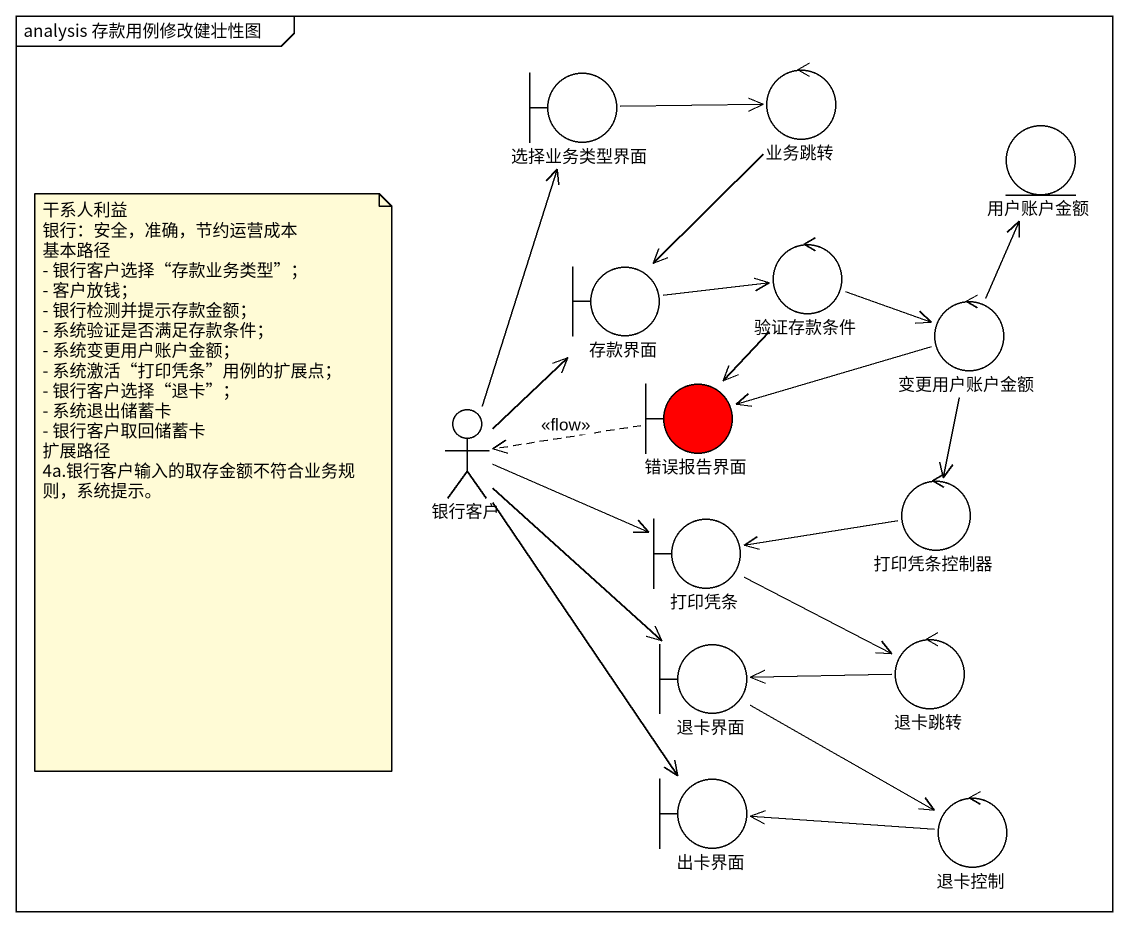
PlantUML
@startuml
mainframe analysis 存款用例修改健壮性图
boundary 选择业务类型界面
control 业务跳转
entity 用户账户金额
boundary 存款界面
control 验证存款条件
control 变更用户账户金额
actor 银行客户
boundary 错误报告界面 #FF0000
boundary 打印凭条
control 打印凭条控制器
boundary 退卡界面
control 退卡跳转
boundary 出卡界面
control 退卡控制
选择业务类型界面 -right-> 业务跳转
业务跳转 --> 存款界面
存款界面 -right-> 验证存款条件
验证存款条件 -right-> 变更用户账户金额
验证存款条件 --> 错误报告界面
变更用户账户金额 -up-> 用户账户金额
变更用户账户金额 -left-> 错误报告界面
变更用户账户金额 --> 打印凭条控制器
银行客户 -up-> 选择业务类型界面
银行客户 -up-> 存款界面
银行客户 -right-> 打印凭条
银行客户 --> 退卡界面
银行客户 --> 出卡界面
错误报告界面 .left.> 银行客户 : <<flow>>
打印凭条 -right-> 退卡跳转
打印凭条控制器 -left-> 打印凭条
退卡界面 -right-> 退卡控制
退卡跳转 -left-> 退卡界面
退卡控制 -left-> 出卡界面
note as N1
  干系人利益
  银行：安全，准确，节约运营成本
  基本路径
  - 银行客户选择“存款业务类型”；
  - 客户放钱；
  - 银行检测并提示存款金额；
  - 系统验证是否满足存款条件；
  - 系统变更用户账户金额；
  - 系统激活“打印凭条”用例的扩展点；
  - 银行客户选择“退卡”；
  - 系统退出储蓄卡
  - 银行客户取回储蓄卡
  扩展路径
  4a.银行客户输入的取存金额不符合业务规则，系统提示。
end note
@enduml
